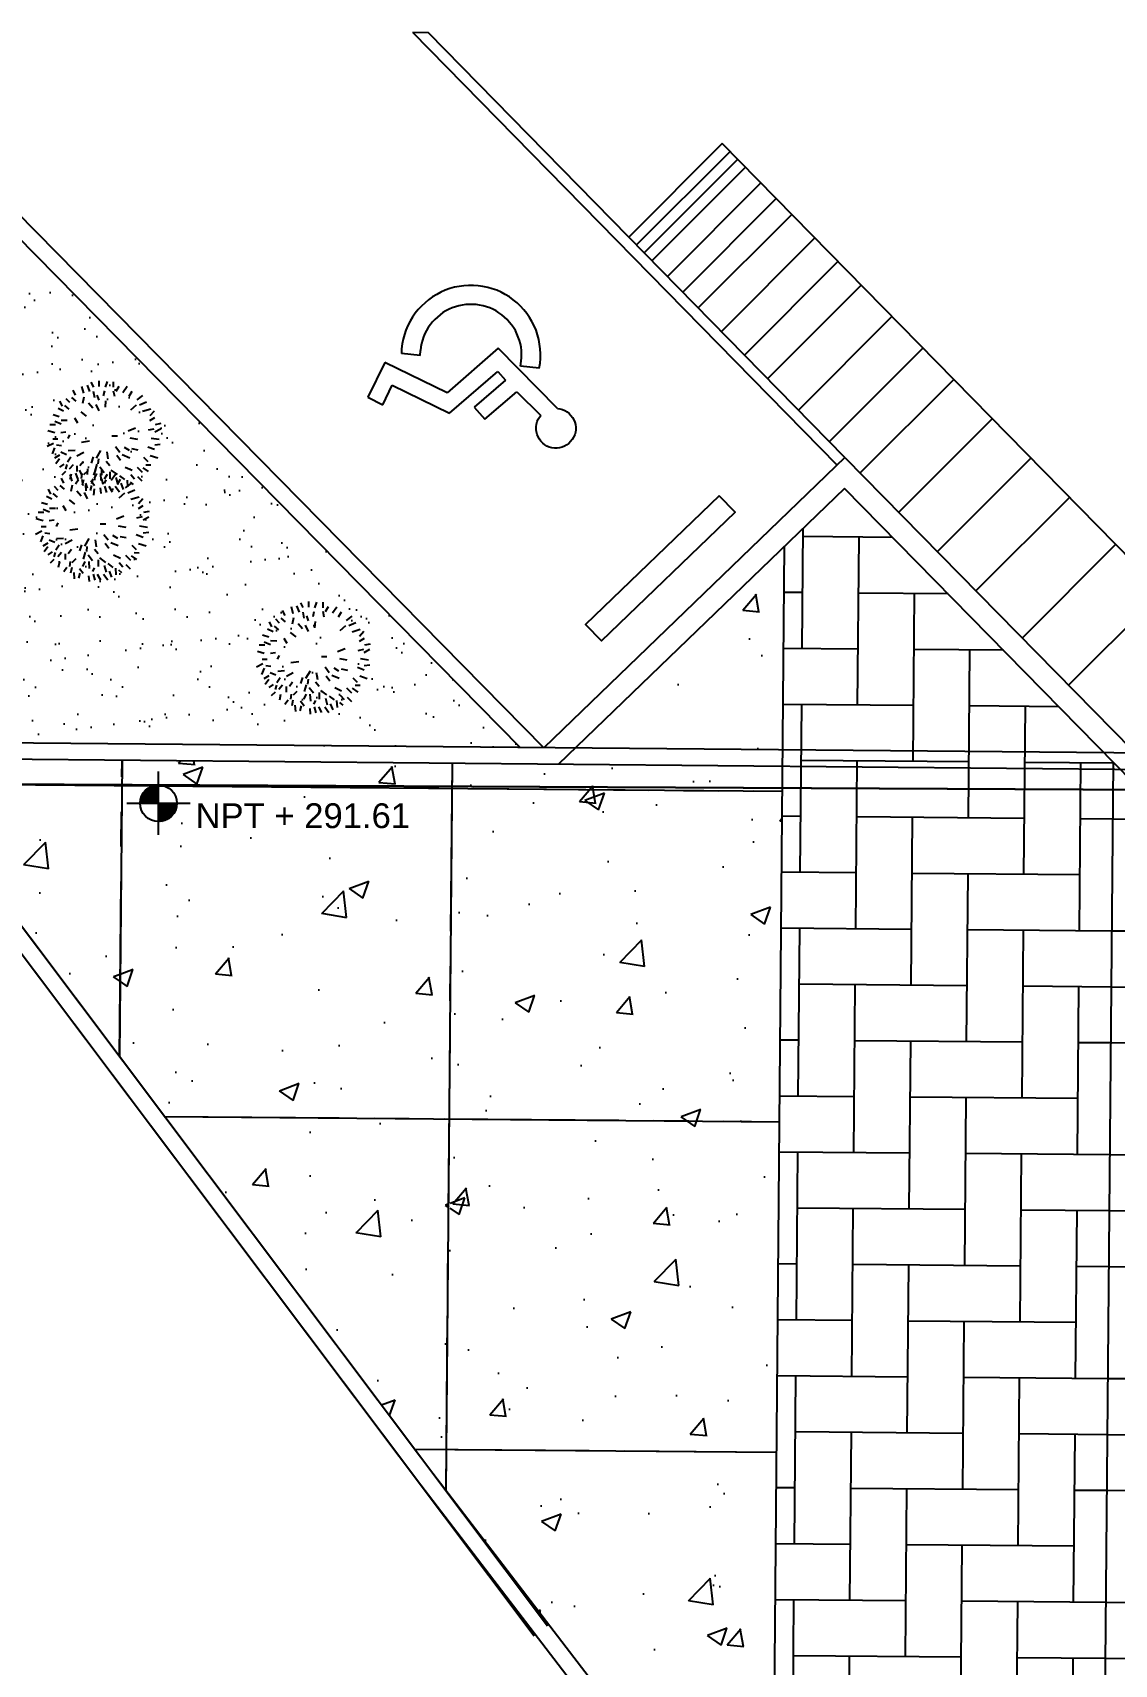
# Model space of a CAD drawing. Header units: millimetres. Extents: x 793 to 3159, y 750 to 2095.
# Drawn here: x 1180.6 to 1190.43, y 980.56 to 995.37 of the extents above; entities that cross this region are included whole.
import ezdxf

# ---------------------------------------------------------------- set-up
doc = ezdxf.new("R2010")
doc.units = ezdxf.units.MM
doc.linetypes.add('CENTER', pattern=[50.8, 31.75, -6.35, 6.35, -6.35])
doc.linetypes.add('CONTINUA', pattern=[0])
for name, color, linetype in [('A-BANQUETA', 8, 'Continuous'), ('A-NIVEL', 4, 'Continuous'), ('A-PISOS', 252, 'Continuous'), ('A-PROY', 252, 'Continuous'), ('A-TEXTO', 2, 'Continuous'), ('A-VEGETACION', 65, 'Continuous'), ('GUARNICIONES', 8, 'Continuous'), ('LINEAS DE PAVIEMENTOS', 9, 'Continuous')]:
    doc.layers.add(name, color=color, linetype=linetype)
doc.layers.add('JUNTA DE CONTROL', color=7, linetype='Continuous', true_color=0xf43e0b)
doc.styles.add('kobalt', font='arial.ttf', dxfattribs={"height": 0.15})
doc.styles.get("Standard").update_dxf_attribs({"font": 'arial.ttf'})
doc.dimstyles.get("Standard").update_dxf_attribs({"dimtxt": 1.2, "dimasz": 0.18, "dimexe": 0.18, "dimexo": 0.0625, "dimgap": 0.09, "dimtad": 0, "dimtih": 1, "dimtoh": 1, "dimdec": 4, "dimlfac": -1, "dimzin": 0, "dimdsep": 46, "dimtxsty": 'Standard', "dimcen": 0.09, "dimadec": 0, "dimazin": 0, "dimtfac": 1, "dimtdec": 4, "dimtofl": 0, "dimtmove": 0, "dimatfit": 3, "dimfxl": 1, "dimtolj": 1, "dimtzin": 0, "dimarcsym": 0})
pattern_1 = [(50, (-2174.8441, -711.9263), (1.8218467, -0.1593909), [0.1905, -2.0955]), (355, (-2174.8441, -711.9263), (-0.3524342, 1.9105685), [0.1524, -1.6764058]), (100.451445, (-2174.6923, -711.9396), (1.4694125, 1.7511775), [0.1619001, -1.7809024]), (46.1842, (-2174.844, -711.4183), (2.7107904, -0.4204233), [0.28575, -3.14325]), (96.63556, (-2174.6182, -711.4533), (2.3740413, 2.4742612), [0.2428502, -2.671356]), (351.18415, (-2174.844, -711.4183), (2.3740413, 2.4742612), [0.2285997, -2.5145973]), (21, (-2174.5901, -711.5453), (1.5161439, -1.022652), [0.1905, -2.0955]), (326, (-2174.5901, -711.5453), (0.6180203, 1.8418797), [0.1524, -1.6764]), (71.451445, (-2174.4638, -711.6305), (2.1341642, 0.8192277), [0.1619001, -1.7808994]), (37.5, (-2174.8441, -711.9263), (0.03088603, 0.84555039), [0, -1.65608, 0, -1.7018, 0, -1.68275]), (7.5, (-2174.8441, -711.9263), (0.66819663, 1.00180575), [0, -0.97028, 0, -1.61798, 0, -0.64135]), (327.5, (-2175.4105, -711.9263), (1.35590595, -0.05728744), [0, -0.635, 0, -1.9812, 0, -2.6289]), (317.5, (-2175.6645, -711.9263), (1.4812918, 0.2542649), [0, -0.8255, 0, -1.31572, 0, -1.8669])]
pattern_2 = [(90, (-2174.8441, -711.9263), (-0.508, 0.508), [1.524, -0.508]), (180, (-2174.8441, -711.4183), (-0.508, 0.508), [1.524, -0.508])]

# ---------------------------------------------------------------- blocks, each defined once
blk = doc.blocks.new('A$C15914C01')
at = {"layer": 'A-PISOS', "linetype": 'CONTINUA', "ltscale": 0.5}
h = blk.add_hatch(dxfattribs=at)
h.set_pattern_fill('AR-HBONE', color=250, scale=0.005, angle=45)
h.set_pattern_definition(pattern_2)
h.paths.add_polyline_path([(10.817, -10.153), (7.817, -10.153), (7.826, -11.37), (9.23, -13.18), (10.817, -13.153)])
h.paths.add_polyline_path([(10.817, -13.153), (9.23, -13.18), (10.826, -15.225)])
h.paths.add_polyline_path([(10.817, -7.153), (7.817, -7.153), (7.817, -10.153), (10.817, -10.153)])
h.paths.add_polyline_path([(10.817, -4.153), (7.817, -4.153), (7.817, -7.153), (10.817, -7.153)])
h.paths.add_polyline_path([(10.817, -1.153), (7.817, -1.153), (7.817, -4.153), (10.817, -4.153)])
h.paths.add_polyline_path([(10.826, -0.871), (8.357, 1.601), (7.817, 1.071), (7.817, -1.153), (10.817, -1.153)])
h = blk.add_hatch(dxfattribs=at)
h.set_pattern_fill('AR-CONC', color=250, scale=0.01)
h.set_pattern_definition(pattern_1)
h.paths.add_polyline_path([(7.817, 1.071), (5.778, -0.928), (4.835, -0.908), (4.827, -7.541), (7.817, -11.37), (7.817, -10.153)])
h = blk.add_hatch(dxfattribs=at)
h.set_pattern_fill('AR-HBONE', color=250, scale=0.005, angle=45)
h.set_pattern_definition(pattern_2)
h.paths.add_polyline_path([(13.817, 0.017), (11.858, -1.904), (10.817, -0.862), (10.826, -15.225), (13.817, -19.056)])
h = blk.add_hatch(dxfattribs=at)
h.set_pattern_fill('AR-CONC', color=250, scale=0.01)
h.set_pattern_definition(pattern_1)
h.paths.add_polyline_path([(1.817, -0.926), (-0.24, -0.927), (1.817, -3.613)])
h = blk.add_hatch(dxfattribs=at)
h.set_pattern_fill('AR-CONC', color=250, scale=0.01)
h.set_pattern_definition(pattern_1)
h.paths.add_polyline_path([(4.817, -4.153), (2.237, -4.161), (4.827, -7.541)])
h.paths.add_polyline_path([(4.817, -1.153), (1.817, -1.153), (1.817, -3.613), (2.237, -4.161), (4.817, -4.153)])
h.paths.add_polyline_path([(4.82, -0.926), (1.82, -0.926), (1.817, -1.153), (4.817, -1.153)])
at = {"layer": 'A-PISOS', "color": 250, "linetype": 'CONTINUA', "ltscale": 0.5}
for p, q in [((7.817, -11.37), (7.817, 1.071)), ((10.817, -0.862), (10.817, -15.213)), ((1.817, -0.926), (1.817, -3.613)), ((4.817, -7.527), (4.817, -0.927)), ((-0.066, -1.153), (7.817, -1.153)), ((2.231, -4.153), (7.817, -4.153)), ((4.528, -7.153), (7.817, -7.153))]:
    blk.add_line(p, q, dxfattribs=at)
blk = doc.blocks.new('discapacitados')
for p, q in [((299, 911), (316, 919)), ((316, 919), (333, 925)), ((333, 925), (351, 928)), ((351, 928), (369, 930)), ((369, 930), (387, 928)), ((387, 928), (405, 925)), ((405, 925), (422, 919)), ((422, 919), (438, 911)), ((230, 791), (231, 809)), ((231, 809), (235, 827)), ((235, 827), (241, 844)), ((241, 844), (249, 860)), ((249, 860), (259, 875)), ((259, 875), (271, 889)), ((271, 889), (284, 901)), ((284, 901), (299, 911)), ((438, 911), (453, 901)), ((453, 901), (467, 889)), ((467, 889), (479, 875)), ((479, 875), (489, 860)), ((489, 860), (497, 844)), ((497, 844), (503, 827)), ((503, 827), (506, 809)), ((506, 809), (508, 791)), ((231, 773), (230, 791)), ((235, 755), (231, 773)), ((241, 738), (235, 755)), ((249, 721), (241, 738)), ((259, 706), (249, 721)), ((271, 693), (259, 706)), ((271, 693), (310, 103)), ((467, 693), (453, 681)), ((479, 706), (467, 693)), ((489, 721), (479, 706)), ((497, 738), (489, 721)), ((503, 755), (497, 738)), ((506, 773), (503, 755)), ((508, 791), (506, 773)), ((405, 657), (391, 654)), ((410, 419), (391, 654)), ((422, 662), (405, 657)), ((438, 670), (422, 662)), ((453, 681), (438, 670)), ((133, 351), (111, 326)), ((157, 374), (133, 351)), ((183, 396), (157, 374)), ((183, 396), (273, 300)), ((705, 419), (410, 419)), ((705, 306), (705, 419)), ((55, 242), (41, 212)), ((72, 271), (55, 242)), ((91, 299), (72, 271)), ((111, 326), (91, 299)), ((213, 241), (198, 222)), ((229, 260), (213, 241)), ((246, 277), (229, 260)), ((273, 300), (246, 277)), ((418, 306), (705, 306)), ((418, 226), (418, 306)), ((10, 116), (4, 83)), ((18, 149), (10, 116)), ((28, 181), (18, 149)), ((41, 212), (28, 181)), ((153, 136), (145, 113)), ((162, 159), (153, 136)), ((172, 181), (162, 159)), ((184, 202), (172, 181)), ((198, 222), (184, 202)), ((864, 226), (418, 226)), ((1040, -182), (864, 226)), ((1, 50), (-1, 17)), ((-1, 17), (1, -17)), ((4, 83), (1, 50)), ((135, 65), (132, 41)), ((132, 41), (132, 16)), ((132, 16), (132, -8)), ((139, 89), (135, 65)), ((145, 113), (139, 89)), ((310, 103), (784, 108)), ((784, 108), (976, -337)), ((1, -17), (4, -50)), ((4, -50), (10, -83)), ((10, -83), (17, -116)), ((132, -8), (135, -32)), ((135, -32), (139, -56)), ((139, -56), (145, -80)), ((145, -80), (152, -103)), ((152, -103), (161, -126)), ((17, -116), (28, -148)), ((28, -148), (40, -179)), ((40, -179), (54, -209)), ((54, -209), (71, -238)), ((161, -126), (172, -148)), ((172, -148), (184, -169)), ((184, -169), (197, -189)), ((197, -189), (212, -209)), ((212, -209), (228, -227)), ((228, -227), (245, -244)), ((756, -213), (732, -239)), ((756, -213), (847, -309)), ((1178, -122), (1040, -182)), ((1224, -230), (1178, -122)), ((71, -238), (89, -266)), ((89, -266), (110, -293)), ((110, -293), (132, -318)), ((132, -318), (156, -341)), ((156, -341), (181, -363)), ((245, -244), (264, -260)), ((264, -260), (283, -275)), ((283, -275), (304, -288)), ((304, -288), (325, -300)), ((325, -300), (347, -310)), ((347, -310), (370, -319)), ((370, -319), (393, -326)), ((393, -326), (417, -332)), ((417, -332), (441, -336)), ((441, -336), (465, -338)), ((465, -338), (490, -338)), ((490, -338), (514, -337)), ((514, -337), (538, -334)), ((538, -334), (562, -330)), ((562, -330), (586, -324)), ((586, -324), (609, -316)), ((609, -316), (632, -307)), ((632, -307), (653, -296)), ((653, -296), (674, -284)), ((674, -284), (695, -270)), ((695, -270), (714, -255)), ((714, -255), (732, -239)), ((799, -356), (824, -333)), ((824, -333), (847, -309)), ((976, -337), (1224, -230)), ((181, -363), (208, -383)), ((208, -383), (236, -401)), ((236, -401), (265, -418)), ((265, -418), (295, -432)), ((295, -432), (327, -444)), ((327, -444), (359, -454)), ((359, -454), (391, -461)), ((591, -459), (623, -451)), ((623, -451), (655, -440)), ((655, -440), (686, -427)), ((686, -427), (716, -412)), ((716, -412), (745, -395)), ((745, -395), (773, -377)), ((773, -377), (799, -356)), ((391, -461), (424, -467)), ((424, -467), (458, -470)), ((458, -470), (491, -470)), ((491, -470), (525, -469)), ((525, -469), (558, -465)), ((558, -465), (591, -459))]:
    blk.add_line(p, q)
blk = doc.blocks.new('NIVEL')
for p, q in [((-0.148, 0), (0, 0.148)), ((-0.148, 0.01), (-0.01, 0.148)), ((-0.147, 0.02), (-0.02, 0.147)), ((-0.145, 0.032), (-0.032, 0.145)), ((-0.142, 0.045), (-0.045, 0.142)), ((-0.139, 0), (0, 0.139)), ((-0.136, 0.06), (-0.06, 0.136)), ((0, -0.255), (0, 0.255)), ((-0.255, 0), (0.255, 0)), ((-0.129, 0), (0, 0.129)), ((-0.125, 0.08), (-0.08, 0.125)), ((-0.12, 0), (0, 0.12)), ((-0.111, 0), (0, 0.111)), ((-0.101, 0), (0, 0.101)), ((-0.092, 0), (0, 0.092)), ((-0.082, 0), (0, 0.082)), ((-0.073, 0), (0, 0.073)), ((-0.063, 0), (0, 0.063)), ((-0.054, 0), (0, 0.054)), ((-0.044, 0), (0, 0.044)), ((-0.035, 0), (0, 0.035)), ((-0.025, 0), (0, 0.025)), ((-0.016, 0), (0, 0.016)), ((-0.006, 0), (0, 0.006)), ((0, -0.003), (0.003, 0)), ((0, -0.012), (0.012, 0)), ((0, -0.022), (0.022, 0)), ((0, -0.031), (0.031, 0)), ((0, -0.041), (0.041, 0)), ((0, -0.05), (0.05, 0)), ((0, -0.06), (0.06, 0)), ((0, -0.069), (0.069, 0)), ((0, -0.079), (0.079, 0)), ((0, -0.088), (0.088, 0)), ((0, -0.098), (0.098, 0)), ((0, -0.107), (0.107, 0)), ((0, -0.117), (0.117, 0)), ((0, -0.126), (0.126, 0)), ((0, -0.135), (0.135, 0)), ((0, -0.145), (0.145, 0)), ((0.006, -0.148), (0.148, -0.006)), ((0.016, -0.148), (0.148, -0.016)), ((0.027, -0.146), (0.146, -0.027)), ((0.04, -0.143), (0.143, -0.04)), ((0.054, -0.138), (0.138, -0.054)), ((0.072, -0.13), (0.13, -0.072))]:
    blk.add_line(p, q)
blk.add_circle((0, 0), 0.148)
blk = doc.blocks.new('arbusto2')
at = {"linetype": 'ByBlock'}
for p, q in [((-0.626, 1.248), (-0.679, 1.442)), ((-0.45, 1.301), (-0.52, 1.477)), ((-0.344, 1.425), (-0.415, 1.565)), ((-0.186, 1.442), (-0.186, 1.601)), ((-0.009, 1.425), (0.043, 1.583)), ((0.219, 1.425), (0.219, 1.583)), ((0.29, 1.319), (0.378, 1.46)), ((0.484, 1.284), (0.607, 1.46)), ((-1.225, 0.878), (-1.295, 1.019)), ((-1.014, 0.984), (-1.119, 1.09)), ((-0.837, 1.019), (-0.961, 1.125)), ((-0.856, 1.195), (-0.926, 1.336)), ((-0.644, 0.967), (-0.609, 1.143)), ((-0.362, 0.826), (-0.485, 0.967)), ((-0.309, 1.125), (-0.344, 1.301)), ((-0.186, 0.755), (-0.274, 0.932)), ((-0.186, 1.054), (-0.239, 1.195)), ((-0.063, 1.178), (-0.027, 1.319)), ((-0.009, 0.861), (0.008, 1.037)), ((0.254, 1.16), (0.219, 1.319)), ((0.66, 1.178), (0.747, 1.319)), ((0.712, 0.791), (0.871, 0.932)), ((0.888, 1.072), (1.047, 1.195)), ((0.959, 0.932), (1.153, 1.019)), ((-1.313, 0.579), (-1.489, 0.632)), ((-1.19, 0.737), (-1.349, 0.808)), ((-1.084, 0.474), (-1.26, 0.474)), ((-1.032, 0.791), (-1.154, 0.896)), ((-0.785, 0.403), (-0.873, 0.544)), ((-0.538, 0.596), (-0.697, 0.72)), ((1.047, 0.755), (1.276, 0.826)), ((1.259, 0.632), (1.382, 0.773)), ((1.259, 0.491), (1.399, 0.579)), ((-1.436, 0.121), (-1.63, 0.174)), ((-1.419, 0.35), (-1.577, 0.35)), ((-1.26, 0.368), (-1.436, 0.439)), ((-1.119, 0.139), (-1.26, 0.121)), ((-1.014, 0.068), (-1.067, -0.037)), ((0.184, 0.051), (0.343, 0.051)), ((0.642, 0.192), (0.853, 0.28)), ((1.223, 0.227), (1.382, 0.262)), ((1.399, 0.174), (1.558, 0.262)), ((1.417, 0.385), (1.576, 0.42)), ((-1.471, -0.178), (-1.648, -0.267)), ((-1.436, -0.302), (-1.507, -0.478)), ((-1.349, -0.055), (-1.489, -0.055)), ((-1.243, -0.249), (-1.384, -0.231)), ((-1.102, -0.495), (-1.26, -0.425)), ((-0.856, -0.372), (-1.049, -0.39)), ((-0.609, -0.425), (-0.802, -0.53)), ((-0.45, -0.108), (-0.679, -0.143)), ((-0.133, -0.372), (-0.256, -0.584)), ((0.043, -0.408), (0.078, -0.601)), ((0.29, -0.249), (0.413, -0.408)), ((0.536, -0.267), (0.677, -0.354)), ((0.695, -0.002), (0.906, -0.037)), ((0.747, -0.302), (0.923, -0.337)), ((1.206, -0.249), (1.399, -0.319)), ((1.294, -0.002), (1.523, -0.037)), ((1.399, -0.196), (1.558, -0.178)), ((-1.295, -0.513), (-1.436, -0.601)), ((-1.295, -0.619), (-1.401, -0.76)), ((-1.172, -0.76), (-1.295, -0.847)), ((-1.084, -0.777), (-1.119, -0.901)), ((-0.978, -0.566), (-1.067, -0.706)), ((-0.908, -0.777), (-1.014, -0.901)), ((-0.802, -0.812), (-0.802, -0.971)), ((-0.626, -0.689), (-0.715, -0.812)), ((-0.344, -0.549), (-0.397, -0.725)), ((-0.239, -0.76), (-0.292, -0.953)), ((-0.186, -0.601), (-0.203, -0.742)), ((-0.151, -0.83), (-0.027, -0.988)), ((0.026, -0.671), (0.132, -0.795)), ((0.167, -0.918), (0.343, -1.042)), ((0.325, -0.495), (0.43, -0.636)), ((0.484, -0.478), (0.695, -0.566)), ((0.571, -0.83), (0.765, -0.918)), ((0.906, -0.83), (1.047, -0.971)), ((1.064, -0.847), (1.223, -0.953)), ((1.082, -0.549), (1.206, -0.671)), ((1.153, -0.76), (1.294, -0.76)), ((1.276, -0.495), (1.488, -0.566)), ((-1.119, -0.971), (-1.225, -1.077)), ((-0.961, -1.042), (-0.996, -1.2)), ((-0.75, -1.2), (-0.837, -1.323)), ((-0.661, -1.023), (-0.679, -1.165)), ((-0.609, -1.2), (-0.644, -1.358)), ((-0.503, -0.953), (-0.609, -1.059)), ((-0.556, -1.341), (-0.538, -1.517)), ((-0.38, -1.358), (-0.415, -1.499)), ((-0.397, -1.218), (-0.292, -1.358)), ((-0.239, -1.023), (-0.309, -1.165)), ((-0.133, -1.023), (-0.115, -1.218)), ((0.026, -1.2), (-0.027, -1.306)), ((-0.009, -1.376), (0.043, -1.552)), ((0.113, -1.376), (0.202, -1.535)), ((0.132, -0.971), (0.132, -1.165)), ((0.29, -1.376), (0.413, -1.535)), ((0.308, -1.129), (0.36, -1.323)), ((0.413, -1.077), (0.554, -1.182)), ((0.449, -1.288), (0.519, -1.464)), ((0.625, -1.2), (0.642, -1.394)), ((0.712, -1.253), (0.801, -1.323)), ((0.73, -1.042), (0.836, -1.165)), ((0.923, -1.094), (1.047, -1.218)), ((-0.133, -1.429), (-0.115, -1.588))]:
    blk.add_line(p, q, dxfattribs=at)
blk = doc.blocks.new('A$C3E6A45EC')
at = {"layer": 'JUNTA DE CONTROL', "linetype": 'CENTER', "ltscale": 0.05}
for p, q in [((2.033, -2.704), (2.057, -0.017)), ((4.999, -6.645), (5.057, -0.044)), ((0.171, -0.228), (8.054, -0.296)), ((2.442, -3.248), (8.028, -3.296)), ((4.713, -6.268), (8.002, -6.296))]:
    blk.add_line(p, q, dxfattribs=at)
blk = doc.blocks.new('*D191')
at = {"layer": 'Defpoints', "color": 0, "lineweight": -2, "transparency": 16777216}
for p, q in [((1179.529, 988.493), (1179.529, 988.375)), ((1179.71, 988.554), (1196.958, 988.471)), ((1220.348, 988.358), (1203.1, 988.441)), ((1220.528, 988.295), (1220.527, 988.177))]:
    blk.add_line(p, q, dxfattribs=at)
at = {"layer": 'Defpoints', "color": 0, "transparency": 16777216}
for p in [(1179.53, 988.555, 293.721), (1179.53, 988.555), (1220.528, 988.357, 380.202)]:
    blk.add_point(p, dxfattribs=at)
for points in [[(1179.71, 988.584), (1179.71, 988.524), (1179.53, 988.555)], [(1220.348, 988.388), (1220.348, 988.328), (1220.528, 988.357)]]:
    blk.add_solid(points, dxfattribs=at)
at = {"layer": 'Defpoints', "color": 0, "transparency": 16777216, "insert": (1200.029, 988.456), "char_height": 1.2, "attachment_point": 5}
blk.add_mtext('\\A1;40.9987', dxfattribs=at)

msp = doc.modelspace()

# ---------------------------------------------------------------- hatches: boundary and pattern name
at = {"layer": 'A-VEGETACION', "linetype": 'CONTINUA', "ltscale": 0.5}
h = msp.add_hatch(dxfattribs=at)
h.set_pattern_fill('AR-SAND', color=256, scale=0.01)
h.set_pattern_definition([(37.5, (-841.8079, 276.85925), (-0.01600031, 0.48941324), [0, -0.38608, 0, -0.4318, 0, -0.41275]), (7.5, (-841.8079, 276.85925), (0.44952328, 0.7168251), [0, -0.20828, 0, -0.34798, 0, -0.13335]), (327.5, (-842.12032, 276.85925), (0.79099237, 0.001437185), [0, -0.127, 0, -0.4572, 0, -0.5969]), (317.5, (-842.1203, 276.85925), (0.76355645, 0.22292932), [0, -0.0635, 0, -0.29972, 0, -0.3429])])
edge = h.paths.add_edge_path()
edge.add_line((1185.03183, 988.88303), (1179.28633, 988.93658))
edge.add_line((1179.28633, 988.93658), (1176.41174, 992.38845))
edge.add_arc((1177.88702, 993.5045), 1.84988, 45.051607, 217.107607, ccw=False)
edge.add_line((1179.1939, 994.81374), (1185.03183, 988.88303))

# ---------------------------------------------------------------- linework, layer by layer
at = {"layer": 'A-BANQUETA', "linetype": 'CONTINUA', "ltscale": 0.5}
for p, q in [((1187.90886, 991.44823, 293.72089), (1184.05602, 995.37357, 293.72089)), ((1184.19744, 995.37225, 293.72089), (1184.05602, 995.37357, 293.72089)), ((1187.98088, 991.51762, 293.72089), (1184.19744, 995.37225, 293.72089)), ((1185.24413, 988.88105, -292.89587), (1179.31436, 994.90547, -292.89587)), ((1185.03183, 988.88303, -292.89587), (1179.20722, 994.80031, -292.89587)), ((1186.8664, 994.36617, 293.72089), (1186.01783, 993.5176, 293.72089)), ((1186.93645, 994.2948, 293.72089), (1186.08788, 993.44623, 293.72089)), ((1187.0065, 994.22343, 293.72089), (1186.15793, 993.37486, 293.72089)), ((1192.31489, 988.81514, 293.72089), (1186.8664, 994.36617, 293.72089)), ((1187.07655, 994.15206, 293.72089), (1186.22799, 993.30349, 293.72089)), ((1187.21665, 994.00932, 293.72089), (1186.36809, 993.16075, 293.72089)), ((1187.35676, 993.86658, 293.72089), (1186.50819, 993.01801, 293.72089)), ((1187.49686, 993.72384, 293.72089), (1186.6483, 992.87527, 293.72089)), ((1187.70702, 993.50973, 293.72089), (1186.85845, 992.66116, 293.72089)), ((1187.91717, 993.29562, 293.72089), (1187.0686, 992.44706, 293.72089)), ((1188.12732, 993.08151, 293.72089), (1187.27876, 992.23295, 293.72089)), ((1188.40753, 992.79603, 293.72089), (1187.55897, 991.94747, 293.72089)), ((1188.68774, 992.51055, 293.72089), (1187.83917, 991.66199, 293.72089)), ((1188.96794, 992.22507, 293.72089), (1188.11938, 991.37651, 293.72089)), ((1189.3182, 991.86822, 293.72089), (1188.46964, 991.01966, 293.72089)), ((1187.98088, 991.51762, 293.72089), (1185.24413, 988.88105, 293.72089)), ((1187.98088, 991.51762, 293.72089), (1191.45066, 987.98254, 293.72089)), ((1189.66846, 991.51138, 293.72089), (1188.81989, 990.66281, 293.72089)), ((1187.97694, 991.23611, 293.72089), (1185.37542, 988.72982, 293.72089)), ((1191.44672, 987.70104, 293.72089), (1187.97694, 991.23611, 293.72089)), ((1190.01872, 991.15453, 293.72089), (1189.17015, 990.30596, 293.72089)), ((1190.43903, 990.72631, 293.72089), (1189.59046, 989.87774, 293.72089)), ((1190.85934, 990.29809, 293.72089), (1190.01077, 989.44952, 293.72089)), ((1210.28322, 988.65972, 293.72688), (1179.24391, 988.93421, 293.71951)), ((1210.28174, 988.50094, 299.40928), (1179.16729, 988.78687, 292.303))]:
    msp.add_line(p, q, dxfattribs=at)
at = {"layer": 'A-BANQUETA', "linetype": 'CONTINUA', "ltscale": 0.5, "elevation": 293.72089}
msp.add_lwpolyline([(1186.83895, 991.17019), (1185.6246, 990.00108), (1185.76863, 989.85148), (1186.98298, 991.02058)], close=True, dxfattribs=at)
at = {"layer": 'A-PROY', "linetype": 'CONTINUA', "ltscale": 0.5}
for p, q in [((1179.16729, 988.78687, 293.71951), (1184.12801, 982.19114, 292.303)), ((1184.12801, 982.19114, 292.303), (1216.90092, 939.45219, 292.303))]:
    msp.add_line(p, q, dxfattribs=at)
at = {"layer": 'A-PROY', "linetype": 'CONTINUA', "ltscale": 0.5, "elevation": 293.72089}
msp.add_lwpolyline([(1179.3582, 988.78314), (1184.23707, 982.29569), (1216.97483, 939.60151, 0.23006344), (1218.14863, 939.01764), (1223.78865, 938.96962)], format="xyb", dxfattribs=at)
at = {"layer": 'Defpoints'}
msp.add_line((1220.52782, 988.35738, 380.20176), (1179.52965, 988.55516, 293.72089), dxfattribs=at)
at = {"layer": 'GUARNICIONES'}
msp.add_line((1175.70911, 993.63439, 292.303), (1185.27853, 980.91097, 292.303), dxfattribs=at)
at = {"layer": 'LINEAS DE PAVIEMENTOS'}
msp.add_line((1175.58923, 993.54423, 292.303), (1185.15865, 980.82081, 292.303), dxfattribs=at)

# ---------------------------------------------------------------- block references
at = {"layer": 'A-BANQUETA', "linetype": 'CONTINUA', "ltscale": 0.5, "xscale": 0.0013, "yscale": 0.0013, "zscale": 0.0013, "rotation": 220.6828193098218}
msp.add_blockref('discapacitados', (1185.04874, 992.87412, 293.72089), dxfattribs=at)
at = {"layer": 'A-NIVEL', "linetype": 'CONTINUA', "xscale": 1.125, "yscale": 1.125, "zscale": 1.125}
msp.add_blockref('NIVEL', (1181.74581, 988.37813, -292.89587), dxfattribs=at)
at = {"layer": 'A-TEXTO', "linetype": 'CONTINUA', "ltscale": 0.5}
msp.add_blockref('A$C3E6A45EC', (1179.3582, 988.78314, 293.72089), dxfattribs=at)
at = {"layer": 'A-VEGETACION', "xscale": 0.3205718158708229, "yscale": 0.3205718158708229, "zscale": 0.3205718158708229, "rotation": 359.4983952276373}
for p in [(1181.26347, 991.6979, -292.89587), (1181.15776, 990.89975, -292.89587), (1183.16602, 989.69582, -292.89587)]:
    msp.add_blockref('arbusto2', p, dxfattribs=at)
at = {"layer": 'JUNTA DE CONTROL', "linetype": 'CENTER', "ltscale": 0.05, "rotation": 359.5035917933524}
msp.add_blockref('A$C15914C01', (1179.60612, 989.70753, 293.72089), dxfattribs=at)

# ---------------------------------------------------------------- texts
at = {"layer": 'A-TEXTO', "insert": (1182.08271, 988.37765, -292.89587), "char_height": 0.225, "attachment_point": 1, "style": 'kobalt'}
msp.add_mtext_dynamic_manual_height_columns('NPT + 291.61', width=62.3352715, gutter_width=1.5, heights=[0], dxfattribs=at)

# ---------------------------------------------------------------- dimensions: what is measured, and where the dimension line sits
at = {"layer": 'Defpoints'}
dim = msp.add_aligned_dim(p1=(1220.527825, 988.357383, 380.201758), p2=(1179.52965, 988.555164, 293.720885), distance=0, dimstyle='Standard', dxfattribs=at)
dim.commit()
dim.dimension.update_dxf_attribs({"geometry": '*D191', "text_midpoint": (1200.028737, 988.456274)})

doc.saveas('drawing.dxf')
